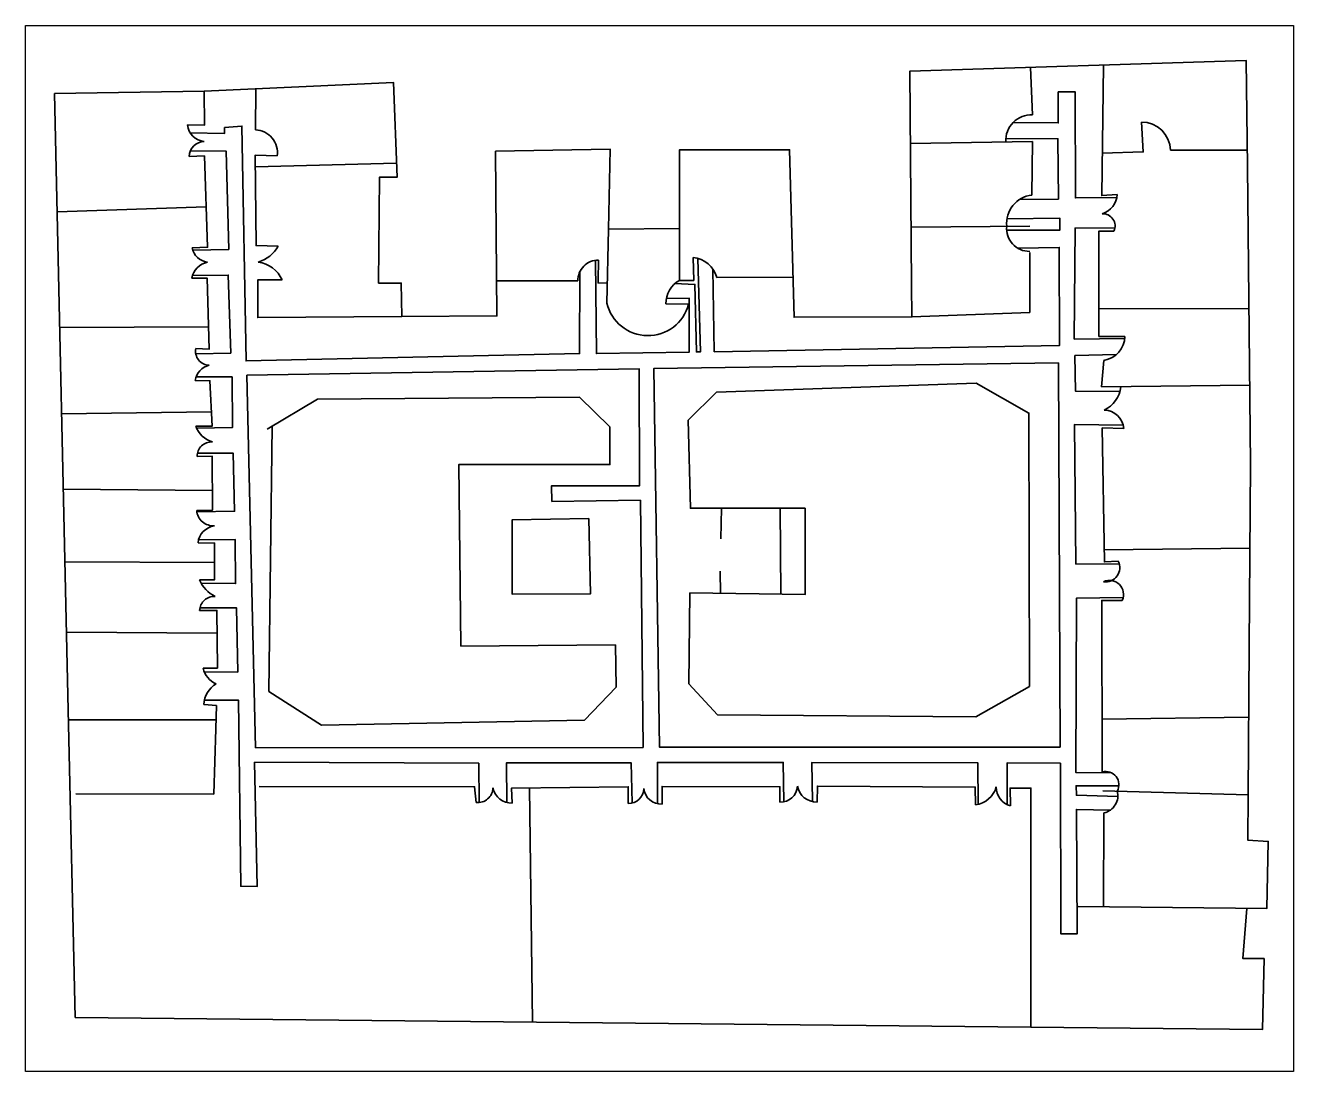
# Model space of a CAD drawing. Header units: metres. Extents: x 0 to 0.9, y 0 to 0.742.
import ezdxf

# ---------------------------------------------------------------- set-up
doc = ezdxf.new("R2010")
doc.units = ezdxf.units.M
picture_1 = doc.add_image_def('image1.jpeg', size_in_pixel=(3400, 2805))

msp = doc.modelspace()

# ---------------------------------------------------------------- linework, layer by layer
at = {"color": 1, "lineweight": 35}
for points in [[(0.74678, 0.11706), (0.88057, 0.1156), (0.88154, 0.16332), (0.867, 0.16429), (0.86724, 0.19626), (0.86804, 0.30178), (0.86901, 0.43097), (0.86679, 0.64204), (0.86599, 0.71712), (0.62746, 0.70968), (0.62865, 0.5582), (0.62882, 0.53536), (0.54521, 0.53511), (0.54204, 0.65393), (0.46399, 0.65393), (0.46399, 0.59798), (0.41358, 0.59749), (0.41479, 0.65441), (0.3335, 0.6529), (0.33445, 0.5361), (0.26707, 0.53561), (0.26659, 0.55935), (0.25059, 0.55935), (0.25107, 0.63443), (0.26368, 0.63443), (0.26122, 0.70161), (0.1269, 0.69549)], [(0.71303, 0.71235), (0.71433, 0.6787)], [(0.77444, 0.62217), (0.76344, 0.62138), (0.76464, 0.71396)], [(0.0206, 0.69393), (0.1269, 0.69549), (0.12712, 0.67141), (0.11496, 0.67154)], [(0.0206, 0.69393), (0.03046, 0.25633), (0.03537, 0.03845), (0.71325, 0.03148), (0.87739, 0.02979), (0.87858, 0.08023), (0.86362, 0.08023), (0.8665, 0.11576)], [(0.16356, 0.69716), (0.16328, 0.66804)], [(0.77417, 0.62005), (0.74477, 0.61977), (0.74455, 0.69505), (0.73259, 0.69497), (0.73267, 0.67299), (0.70054, 0.67316)], [(0.14131, 0.66972), (0.14131, 0.66549), (0.11689, 0.66588)], [(0.39333, 0.56749), (0.39315, 0.50934), (0.15655, 0.50414), (0.15355, 0.67077), (0.14131, 0.66972)], [(0.76383, 0.6516), (0.7929, 0.6524), (0.79173, 0.6736)], [(0.62786, 0.65827), (0.71433, 0.65986)], [(0.69549, 0.66199), (0.7324, 0.66168), (0.73271, 0.61892), (0.70501, 0.61853)], [(0.71433, 0.65986), (0.71394, 0.62178)], [(0.11624, 0.64914), (0.127, 0.64953), (0.12925, 0.58477), (0.11828, 0.58435)], [(0.11703, 0.6531), (0.14241, 0.65299), (0.14423, 0.5832), (0.11876, 0.58259)], [(0.17939, 0.5856), (0.16367, 0.58599), (0.16289, 0.64999), (0.17861, 0.64959)], [(0.81216, 0.65358), (0.86666, 0.65359)], [(0.16299, 0.64172), (0.26331, 0.64444)], [(0.12825, 0.61351), (0.02249, 0.60996)], [(0.69625, 0.60502), (0.73375, 0.60538), (0.73366, 0.59687), (0.69604, 0.59683)], [(0.41358, 0.59749), (0.41247, 0.54516)], [(0.46399, 0.59798), (0.46399, 0.56126), (0.47405, 0.56126), (0.47366, 0.57751)], [(0.62833, 0.599), (0.71236, 0.59979)], [(0.77979, 0.51993), (0.74395, 0.51963), (0.74461, 0.59841), (0.77281, 0.59864)], [(0.76143, 0.54119), (0.76143, 0.59626), (0.77208, 0.59626)], [(0.47705, 0.57681), (0.47878, 0.51054), (0.47603, 0.51054), (0.47486, 0.55839), (0.46077, 0.55907)], [(0.70387, 0.58412), (0.73334, 0.5847), (0.73341, 0.51498), (0.48859, 0.51068), (0.48766, 0.56919)], [(0.71236, 0.58095), (0.71236, 0.53854), (0.62882, 0.53536)], [(0.45464, 0.54834), (0.47086, 0.54857), (0.47089, 0.51043), (0.40501, 0.50934), (0.40429, 0.57547)], [(0.40648, 0.5756), (0.40621, 0.56132)], [(0.11799, 0.56287), (0.12886, 0.56287), (0.13042, 0.51251), (0.12087, 0.51296)], [(0.11854, 0.56484), (0.14387, 0.56502), (0.14567, 0.50973), (0.12086, 0.50918)], [(0.26707, 0.53561), (0.16485, 0.53488), (0.16485, 0.56165), (0.18214, 0.56165)], [(0.33425, 0.56088), (0.39194, 0.56086)], [(0.40621, 0.56132), (0.40618, 0.55946), (0.41277, 0.55924)], [(0.54445, 0.56362), (0.49055, 0.56322)], [(0.47045, 0.54431), (0.45439, 0.54461)], [(0.86785, 0.54123), (0.76143, 0.54119), (0.76143, 0.52156), (0.7799, 0.52156)], [(0.02434, 0.52785), (0.12993, 0.52821)], [(0.7763, 0.48237), (0.74479, 0.48277), (0.74442, 0.50797), (0.77399, 0.50874)], [(0.76503, 0.50449), (0.76341, 0.48568)], [(0.15716, 0.49406), (0.43545, 0.49848), (0.43567, 0.4156), (0.3733, 0.4156), (0.37352, 0.40446), (0.43631, 0.40532), (0.4381, 0.23), (0.16331, 0.22976), (0.15716, 0.49406)], [(0.73283, 0.50282), (0.44566, 0.49865), (0.44971, 0.23026), (0.73398, 0.23026), (0.73283, 0.50282)], [(0.12049, 0.49017), (0.13087, 0.49003), (0.13241, 0.45779), (0.12091, 0.45793)], [(0.12113, 0.4929), (0.1466, 0.49283), (0.14692, 0.45679), (0.12145, 0.45651)], [(0.49021, 0.48208), (0.47017, 0.46205), (0.47174, 0.39963), (0.55307, 0.39963), (0.55307, 0.33838), (0.47135, 0.33956), (0.47056, 0.27517), (0.49099, 0.25319), (0.67408, 0.25162), (0.71219, 0.27321), (0.7118, 0.46716), (0.67447, 0.48836), (0.49021, 0.48208)], [(0.76341, 0.48568), (0.86842, 0.48684)], [(0.17144, 0.45576), (0.20719, 0.47696), (0.39303, 0.47853), (0.41463, 0.45733), (0.41463, 0.43063), (0.30737, 0.43063), (0.30895, 0.30186), (0.41857, 0.30264), (0.41895, 0.27281), (0.39656, 0.24925), (0.20994, 0.24572), (0.17261, 0.26967), (0.175, 0.45787)], [(0.02572, 0.46658), (0.13192, 0.46812)], [(0.77598, 0.35996), (0.745, 0.36011), (0.74416, 0.45912), (0.77868, 0.45866)], [(0.7752, 0.36201), (0.76538, 0.36161), (0.76381, 0.45662), (0.77913, 0.45623)], [(0.12175, 0.43635), (0.13255, 0.43649), (0.13269, 0.39817), (0.12153, 0.398)], [(0.12206, 0.43878), (0.14739, 0.43877), (0.14841, 0.39749), (0.12164, 0.39703)], [(0.02693, 0.41305), (0.13264, 0.41225)], [(0.49335, 0.37804), (0.49374, 0.39963)], [(0.53539, 0.39963), (0.53582, 0.33863)], [(0.39968, 0.39225), (0.34521, 0.39138), (0.34521, 0.3387), (0.40086, 0.33899), (0.39968, 0.39225)], [(0.12245, 0.37517), (0.13427, 0.37494), (0.13405, 0.34882), (0.12359, 0.34882)], [(0.12287, 0.37733), (0.14892, 0.37744), (0.14916, 0.34623), (0.1247, 0.34655)], [(0.76524, 0.37024), (0.86856, 0.3714)], [(0.02809, 0.36156), (0.13416, 0.36123)], [(0.49294, 0.35489), (0.49298, 0.33925)], [(0.77053, 0.21185), (0.74515, 0.21207), (0.74563, 0.33594), (0.77869, 0.33631)], [(0.76389, 0.2126), (0.76349, 0.33431), (0.77803, 0.33431)], [(0.12361, 0.32718), (0.13582, 0.32718), (0.13628, 0.2862), (0.12614, 0.2862)], [(0.12383, 0.32895), (0.14976, 0.32896), (0.15059, 0.28337), (0.12696, 0.28352)], [(0.02921, 0.31169), (0.136, 0.31096)], [(0.12695, 0.26342), (0.15112, 0.26351), (0.1528, 0.1315), (0.16435, 0.13131), (0.16262, 0.21946), (0.32154, 0.21876), (0.32182, 0.19093)], [(0.12658, 0.26039), (0.13555, 0.25964), (0.13505, 0.2431)], [(0.03061, 0.24947), (0.13524, 0.24946)], [(0.13505, 0.2431), (0.13366, 0.19686), (0.03582, 0.19703)], [(0.76377, 0.24992), (0.86766, 0.2515)], [(0.34157, 0.19091), (0.34138, 0.21912), (0.42978, 0.21903), (0.43048, 0.19057)], [(0.44841, 0.19002), (0.44826, 0.21939), (0.53753, 0.21936), (0.53796, 0.19141)], [(0.55833, 0.1915), (0.55777, 0.21924), (0.67554, 0.21907), (0.67574, 0.18958)], [(0.69647, 0.18939), (0.69644, 0.21907), (0.73415, 0.21876), (0.73435, 0.09778), (0.7461, 0.09778), (0.74553, 0.18598), (0.76964, 0.18554)], [(0.16573, 0.20235), (0.31867, 0.20211), (0.31965, 0.19097)], [(0.34534, 0.19049), (0.34485, 0.20114), (0.42762, 0.20212), (0.42762, 0.19026)], [(0.3577, 0.2013), (0.35972, 0.03511)], [(0.45162, 0.18977), (0.45162, 0.20236), (0.53524, 0.20212), (0.53524, 0.19122)], [(0.56151, 0.1912), (0.56176, 0.20258), (0.67374, 0.20185), (0.67398, 0.18926)], [(0.6987, 0.18853), (0.69846, 0.20112), (0.71324, 0.20112), (0.71325, 0.03148)], [(0.77492, 0.19528), (0.74553, 0.19604), (0.74528, 0.20275), (0.77561, 0.20275)], [(0.76419, 0.19928), (0.86724, 0.19626)], [(0.76467, 0.11686), (0.76507, 0.18355)]]:
    msp.add_lwpolyline(points, dxfattribs=at)
for centre, radius, start, end in [((0.71362, 0.66053), 0.01819, 87.7587, 183.20781), ((0.12806, 0.67285), 0.01316, 185.70598, 265.06806), ((0.16256, 0.65186), 0.0162, 351.96686, 87.44913), ((0.7917, 0.65313), 0.02047, 1.2367, 89.92415), ((0.12692, 0.64906), 0.01068, 89.94668, 179.52961), ((0.71619, 0.60168), 0.02022, 96.4008, 185.80699), ((0.75936, 0.62302), 0.01511, 287.06995, 356.7667), ((0.76427, 0.59995), 0.00864, 334.70746, 93.15737), ((0.71218, 0.59802), 0.01619, 174.25869, 270.6397), ((0.15834, 0.59737), 0.02412, 286.45195, 330.79271), ((0.13089, 0.5869), 0.01287, 191.39099, 262.26485), ((0.47132, 0.55761), 0.02003, 16.25135, 83.29193), ((0.13218, 0.55998), 0.01448, 102.04045, 168.49239), ((0.16201, 0.55224), 0.02222, 25.04246, 81.82451), ((0.40621, 0.56132), 0.01428, 88.9086, 181.8409), ((0.4725, 0.54526), 0.01812, 117.99696, 182.05787), ((0.44157, 0.55199), 0.02989, 193.20801, 345.12081), ((0.13069, 0.51105), 0.01, 168.97449, 268.41162), ((0.76226, 0.52192), 0.01764, 279.0537, 358.83777), ((0.13307, 0.48867), 0.01267, 102.1289, 173.19074), ((0.75649, 0.48785), 0.02056, 295.32164, 354.35788), ((0.76478, 0.45486), 0.01442, 5.47881, 87.99205), ((0.13729, 0.46333), 0.01724, 198.23382, 254.37547), ((0.13221, 0.43627), 0.01046, 87.63745, 179.57741), ((0.13318, 0.39886), 0.01168, 184.22479, 274.63869), ((0.13603, 0.37369), 0.01366, 98.00147, 173.78398), ((0.76628, 0.35745), 0.01002, 261.21706, 27.07235), ((0.14486, 0.35779), 0.02309, 202.88218, 243.67081), ((0.76892, 0.33844), 0.01001, 335.62952, 114.60428), ((0.13393, 0.32679), 0.01033, 86.17478, 177.84145), ((0.14126, 0.28934), 0.01544, 191.76598, 247.57698), ((0.1443, 0.25976), 0.01773, 120.25734, 177.96515), ((0.76622, 0.20348), 0.00942, 331.45033, 104.35226), ((0.32095, 0.2016), 0.01071, 263.01151, 358.00801), ((0.34497, 0.20411), 0.01363, 192.19847, 271.54252), ((0.4279, 0.20101), 0.01076, 268.50352, 358.50352), ((0.45098, 0.20216), 0.0124, 186.6043, 272.94955), ((0.53582, 0.20305), 0.01184, 267.18588, 357.18588), ((0.56123, 0.20502), 0.01382, 190.61922, 271.15018), ((0.67169, 0.20673), 0.01763, 277.45174, 344.32709), ((0.70254, 0.20187), 0.01388, 179.55477, 253.95198), ((0.76248, 0.19573), 0.01244, 281.97296, 15.14682)]:
    msp.add_arc(centre, radius, start, end, dxfattribs=at)

# ---------------------------------------------------------------- pictures from other files: only their frames are drawn
image = msp.add_image(picture_1, insert=(0, 0), size_in_units=(0.89958, 0.74216))
image.dxf.flags = 7

doc.saveas('drawing.dxf')
